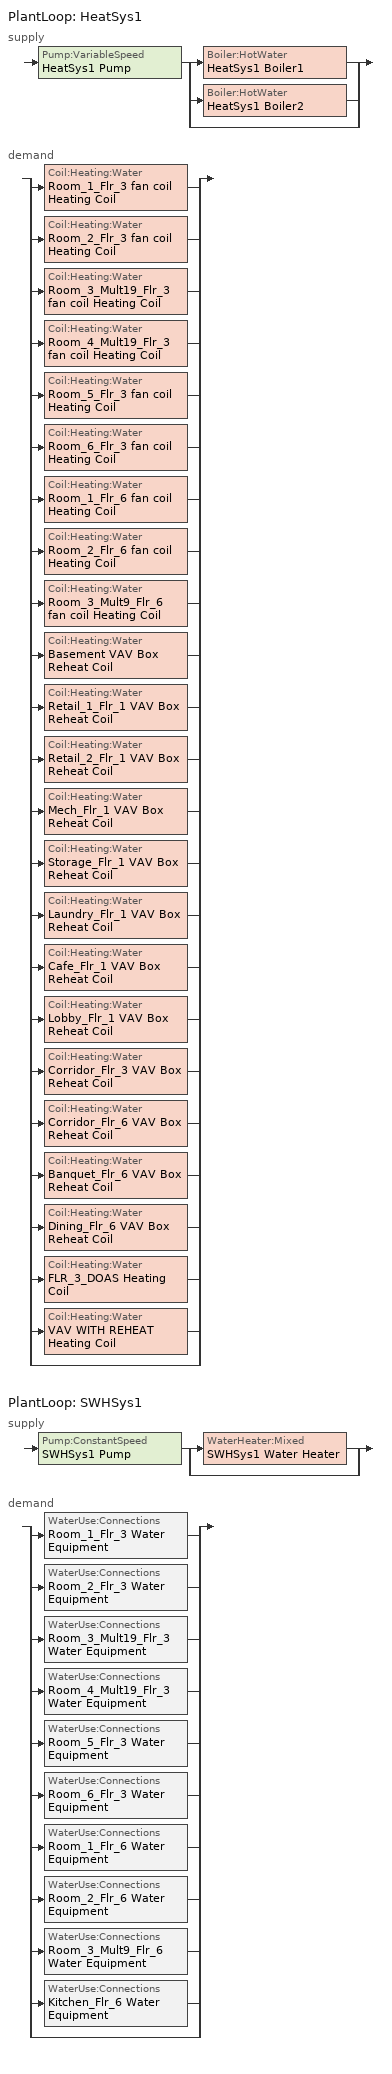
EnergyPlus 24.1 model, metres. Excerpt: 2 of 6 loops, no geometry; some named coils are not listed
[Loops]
PlantLoop 'HeatSys1'
 supply: Pump:VariableSpeed 'HeatSys1 Pump' > split
  | Boiler:HotWater 'HeatSys1 Boiler1'
  | Boiler:HotWater 'HeatSys1 Boiler2'
  | bypass
 demand: split
  | Coil:Heating:Water 'Room_1_Flr_3 fan coil Heating Coil'
  | Coil:Heating:Water 'Room_2_Flr_3 fan coil Heating Coil'
  | Coil:Heating:Water 'Room_3_Mult19_Flr_3 fan coil Heating Coil'
  | Coil:Heating:Water 'Room_4_Mult19_Flr_3 fan coil Heating Coil'
  | Coil:Heating:Water 'Room_5_Flr_3 fan coil Heating Coil'
  | Coil:Heating:Water 'Room_6_Flr_3 fan coil Heating Coil'
  | Coil:Heating:Water 'Room_1_Flr_6 fan coil Heating Coil'
  | Coil:Heating:Water 'Room_2_Flr_6 fan coil Heating Coil'
  | Coil:Heating:Water 'Room_3_Mult9_Flr_6 fan coil Heating Coil'
  | Coil:Heating:Water 'Basement VAV Box Reheat Coil'
  | Coil:Heating:Water 'Retail_1_Flr_1 VAV Box Reheat Coil'
  | Coil:Heating:Water 'Retail_2_Flr_1 VAV Box Reheat Coil'
  | Coil:Heating:Water 'Mech_Flr_1 VAV Box Reheat Coil'
  | Coil:Heating:Water 'Storage_Flr_1 VAV Box Reheat Coil'
  | Coil:Heating:Water 'Laundry_Flr_1 VAV Box Reheat Coil'
  | Coil:Heating:Water 'Cafe_Flr_1 VAV Box Reheat Coil'
  | Coil:Heating:Water 'Lobby_Flr_1 VAV Box Reheat Coil'
  | Coil:Heating:Water 'Corridor_Flr_3 VAV Box Reheat Coil'
  | Coil:Heating:Water 'Corridor_Flr_6 VAV Box Reheat Coil'
  | Coil:Heating:Water 'Banquet_Flr_6 VAV Box Reheat Coil'
  | Coil:Heating:Water 'Dining_Flr_6 VAV Box Reheat Coil'
  | Coil:Heating:Water 'FLR_3_DOAS Heating Coil'
  | Coil:Heating:Water 'VAV WITH REHEAT Heating Coil'
  | bypass
PlantLoop 'SWHSys1'
 supply: Pump:ConstantSpeed 'SWHSys1 Pump' > split
  | WaterHeater:Mixed 'SWHSys1 Water Heater'
  | bypass
 demand: split
  | WaterUse:Connections 'Room_1_Flr_3 Water Equipment'
  | WaterUse:Connections 'Room_2_Flr_3 Water Equipment'
  | WaterUse:Connections 'Room_3_Mult19_Flr_3 Water Equipment'
  | WaterUse:Connections 'Room_4_Mult19_Flr_3 Water Equipment'
  | WaterUse:Connections 'Room_5_Flr_3 Water Equipment'
  | WaterUse:Connections 'Room_6_Flr_3 Water Equipment'
  | WaterUse:Connections 'Room_1_Flr_6 Water Equipment'
  | WaterUse:Connections 'Room_2_Flr_6 Water Equipment'
  | WaterUse:Connections 'Room_3_Mult9_Flr_6 Water Equipment'
  | WaterUse:Connections 'Kitchen_Flr_6 Water Equipment'
  | bypass
[Boiler:HotWater] Boiler flow mode=LeavingSetpointModulated; Design water flow rate=Autosize; Efficiency curve temperature evaluation variable=LeavingBoiler; Fuel type=NaturalGas; Maximum part load ratio=1.2; Minimum part load ratio=0; Nominal capacity=252678; Nominal thermal efficiency=0.8; On cycle parasitic electric load=0; Optimum part load ratio=1; Sizing factor=1; Water outlet upper temperature limit=95
Name | Normalized boiler efficiency curve
HeatSys1 Boiler1 | HeatSys1 Boiler1 Efficiency Curve
HeatSys1 Boiler2 | HeatSys1 Boiler2 Efficiency Curve
[Coil:Heating:Water] Availability schedule=Always_On; Maximum water flow rate=Autosize; Performance input method=UFactorTimesAreaAndDesignWaterFlowRate; Rated capacity=Autosize; Rated inlet air temperature=16.6; Rated inlet water temperature=82.22; Rated outlet air temperature=32.2; Rated outlet water temperature=54.44; U factor times area value=Autosize
Banquet_Flr_6 VAV Box Reheat Coil; Basement VAV Box Reheat Coil; Cafe_Flr_1 VAV Box Reheat Coil; Corridor_Flr_3 VAV Box Reheat Coil; Corridor_Flr_6 VAV Box Reheat Coil; Dining_Flr_6 VAV Box Reheat Coil; Laundry_Flr_1 VAV Box Reheat Coil; Lobby_Flr_1 VAV Box Reheat Coil; Mech_Flr_1 VAV Box Reheat Coil; Retail_1_Flr_1 VAV Box Reheat Coil; Retail_2_Flr_1 VAV Box Reheat Coil; Room_1_Flr_3 fan coil Heating Coil; Room_1_Flr_6 fan coil Heating Coil; Room_2_Flr_3 fan coil Heating Coil; Room_2_Flr_6 fan coil Heating Coil; Room_3_Mult9_Flr_6 fan coil Heating Coil; Room_3_Mult19_Flr_3 fan coil Heating Coil; Room_4_Mult19_Flr_3 fan coil Heating Coil; Room_5_Flr_3 fan coil Heating Coil; Room_6_Flr_3 fan coil Heating Coil; Storage_Flr_1 VAV Box Reheat Coil
[EnergyManagementSystem:Program]
SetBoilerPar: SET CapRated = 252678.264599977; SET EtRated =  0.8; SET CapRated = (CapRated *3.412)/1000; SET SkinLossRate = 0.02; SET BoilerType = 1; IF BoilerType  == 1; IF CapRated >10000; SET PLRx = 0.2; ELSEIF CapRated >5000; SET PLRx = 0.25; ELSEIF CapRated >1000; SET PLRx = 0.33; ELSE; SET BoilerType = 2; SET PLRx = 0.2; ENDIF; ELSE; SET PLRx = 0.2; ENDIF; IF BoilerType == 1; SET CurveX = 0.975 + 0.305 * PLRx - 0.527 * (PLRx^2) + 0.249 * (PLRx^3); ELSEIF BoilerType == 2; SET CurveX = 0.907 + 0.320 * PLRx - 0.420 * (PLRx^2) + 0.193 * (PLRx^3); ELSE; SET CurveX = 0.492 + 1.41 * PLRx - 1.529 * (PLRx^2) + 0.628 * (PLRx^3); ENDIF; SET LoadX = CapRated * PLRx; SET Etx = CurveX * EtRated; SET InputEx = LoadX/Etx; SET SkinEx = CapRated * SkinLossRate; SET Ecx = (LoadX + SkinEx)/InputEx
Transformer_Load_Prog: SET Wired_LTG = Facility_Int_LTG*0.0352
init_timesteps_after_doorshut: SET timesteps_after_doorshut_south = 0; SET timesteps_after_doorshut_north = 0
[EnergyManagementSystem:ProgramCallingManager]
BoilerCurveManager: InsideHVACSystemIterationLoop; SetBoilerCurve
BoilerParManager: BeginNewEnvironment; SetBoilerPar
Door_Switch_Enabled_Thermostat_Reset: BeginTimestepBeforePredictor; Door_Switch_Enabled_Thermostat_Reset_Program_N_LivingUnit; Door_Switch_Enabled_Thermostat_Reset_Program_S_LivingUnit
Transformer_Load_Prog_Manager: AfterPredictorAfterHVACManagers; Transformer_Load_Prog
init_timesteps_after_doorshut_south_Program Manager: BeginNewEnvironment; init_timesteps_after_doorshut
[EnergyManagementSystem:Sensor]
Name | Output variable or output meter index key | Output variable or output meter
BoilerPLR1 | HeatSys1 Boiler1 | Boiler Part Load Ratio
BoilerPLR2 | HeatSys1 Boiler2 | Boiler Part Load Ratio
Facility_Int_LTG |  | InteriorLights:Electricity
[PlantEquipmentList]
HeatSys1 Equipment List: HeatSys1 Boiler1, Boiler:HotWater, HeatSys1 Boiler2, Boiler:HotWater
SWHSys1 Equipment List: SWHSys1 Water Heater, WaterHeater:Mixed
[PlantEquipmentOperation:HeatingLoad] Load range 1 lower limit=0; Load range 1 upper limit=1e+15
Name | Range 1 equipment list
HeatSys1 Operation Scheme | HeatSys1 Equipment List
SWHSys1 Operation Scheme | SWHSys1 Equipment List
[PlantEquipmentOperationSchemes] Control scheme 1 schedule=PlantOnSched
Name | Control scheme 1
HeatSys1 Loop Operation Scheme List | HeatSys1 Operation Scheme
SWHSys1 Loop Operation Scheme List | SWHSys1 Operation Scheme
[PlantLoop] Fluid type=Water; Load distribution scheme=Optimal; Maximum loop flow rate=Autosize; Minimum loop flow rate=0; Minimum loop temperature=10; Plant loop volume=Autocalculate
Name | Maximum loop temperature | Plant equipment operation scheme
HeatSys1 | 100 | HeatSys1 Loop Operation Scheme List
SWHSys1 | 60 | SWHSys1 Loop Operation Scheme List
[Pump:ConstantSpeed]
SWHSys1 Pump: Design flow rate=Autosize; Design power consumption=Autosize; Design pump head=29891; Fraction of motor inefficiencies to fluid stream=0; Motor efficiency=0.3; Pump control type=Intermittent
[Pump:VariableSpeed]
HeatSys1 Pump: Design maximum flow rate=Autosize; Design power consumption=Autosize; Design pump head=180705.7; Design shaft power per unit flow rate per unit head=1.4999; Fraction of motor inefficiencies to fluid stream=0; Motor efficiency=0.9; Pump control type=Intermittent; Coefficient 1 of the part load performance curve=0; Coefficient 2 of the part load performance curve=3.2485; Coefficient 3 of the part load performance curve=-4.7443; Coefficient 4 of the part load performance curve=2.5295
[SetpointManager:Scheduled] Control variable=Temperature
Name | Schedule | Setpoint node or nodelist
HeatSys1 Boiler1 Setpoint Manager | HW-Loop-Temp-Schedule | Boiler1 Outlet Node
HeatSys1 Boiler2 Setpoint Manager | HW-Loop-Temp-Schedule | Boiler2 Outlet Node
HeatSys1 Loop Setpoint Manager | HW-Loop-Temp-Schedule | HeatSys1 Supply Outlet Node
SWHSys1 Loop Setpoint Manager | SWHSys1-Loop-Temp-Schedule | SWHSys1 Supply Outlet Node
[Sizing:Plant] Loop type=Heating
Name | Design loop exit temperature | Loop design temperature difference
HeatSys1 | 82.22 | 27.78
SWHSys1 | 60 | 5
[WaterHeater:Mixed]
SWHSys1 Water Heater: Ambient temperature indicator=Zone; Ambient temperature zone=BASEMENT; Deadband temperature difference=0.1; Heater control type=Cycle; Heater fuel type=NaturalGas; Heater maximum capacity=175842.6; Heater minimum capacity=0; Heater thermal efficiency=0.802765; Indirect water heating recovery time=1.5; Maximum temperature limit=85; Off cycle loss coefficient to ambient temperature=15.601; Off cycle parasitic fuel consumption rate=18467.44; Off cycle parasitic fuel type=NaturalGas; Off cycle parasitic heat fraction to tank=0; On cycle loss coefficient to ambient temperature=15.601; On cycle parasitic fuel consumption rate=18467.44; On cycle parasitic fuel type=NaturalGas; Setpoint temperature schedule=SWHSys1 Water Heater Setpoint Temperature Schedule Name; Source side design flow rate=Autosize; Source side effectiveness=1; Tank volume=2.27125; Use side design flow rate=Autosize; Use side effectiveness=1
[WaterUse:Connections]
Name | Water use equipment name 1
Kitchen_Flr_6 Water Equipment | Kitchen_Flr_6 Water Equipment
Room_1_Flr_3 Water Equipment | Room_1_Flr_3 Water Equipment
Room_1_Flr_6 Water Equipment | Room_1_Flr_6 Water Equipment
Room_2_Flr_3 Water Equipment | Room_2_Flr_3 Water Equipment
Room_2_Flr_6 Water Equipment | Room_2_Flr_6 Water Equipment
Room_3_Mult9_Flr_6 Water Equipment | Room_3_Mult9_Flr_6 Water Equipment
Room_3_Mult19_Flr_3 Water Equipment | Room_3_Mult19_Flr_3 Water Equipment
Room_4_Mult19_Flr_3 Water Equipment | Room_4_Mult19_Flr_3 Water Equipment
Room_5_Flr_3 Water Equipment | Room_5_Flr_3 Water Equipment
Room_6_Flr_3 Water Equipment | Room_6_Flr_3 Water Equipment
[WaterUse:Equipment] End use subcategory=WaterUse
Name | Zone | Flow rate fraction schedule | Hot water supply temperature schedule | Latent fraction schedule | Peak flow rate | Sensible fraction schedule | Target temperature schedule
Kitchen_Flr_6 Water Equipment | Kitchen_Flr_6 | BLDG_SWH_SCH | Kitchen_Flr_6 Water Equipment Hot Supply Temp Sched | Kitchen_Flr_6 Water Equipment Latent fract sched | 0.00013985 | Kitchen_Flr_6 Water Equipment Sensible fract sched | Kitchen_Flr_6 Water Equipment Temp Sched
Room_1_Flr_3 Water Equipment | Room_1_Flr_3 | GuestRoom_SWH_Sch | Room_1_Flr_3 Water Equipment Hot Supply Temp Sched | Room_1_Flr_3 Water Equipment Latent fract sched | 1.31389e-06 | Room_1_Flr_3 Water Equipment Sensible fract sched | Room_1_Flr_3 Water Equipment Temp Sched
Room_1_Flr_6 Water Equipment | Room_1_Flr_6 | GuestRoom_SWH_Sch | Room_1_Flr_6 Water Equipment Hot Supply Temp Sched | Room_1_Flr_6 Water Equipment Latent fract sched | 1.31389e-06 | Room_1_Flr_6 Water Equipment Sensible fract sched | Room_1_Flr_6 Water Equipment Temp Sched
Room_2_Flr_3 Water Equipment | Room_2_Flr_3 | GuestRoom_SWH_Sch | Room_2_Flr_3 Water Equipment Hot Supply Temp Sched | Room_2_Flr_3 Water Equipment Latent fract sched | 1.31389e-06 | Room_2_Flr_3 Water Equipment Sensible fract sched | Room_2_Flr_3 Water Equipment Temp Sched
Room_2_Flr_6 Water Equipment | Room_2_Flr_6 | GuestRoom_SWH_Sch | Room_2_Flr_6 Water Equipment Hot Supply Temp Sched | Room_2_Flr_6 Water Equipment Latent fract sched | 1.31389e-06 | Room_2_Flr_6 Water Equipment Sensible fract sched | Room_2_Flr_6 Water Equipment Temp Sched
Room_3_Mult9_Flr_6 Water Equipment | Room_3_Mult9_Flr_6 | GuestRoom_SWH_Sch | Room_3_Mult9_Flr_6 Water Equipment Hot Supply Temp Sched | Room_3_Mult9_Flr_6 Water Equipment Latent fract sched | 1.31389e-06 | Room_3_Mult9_Flr_6 Water Equipment Sensible fract sched | Room_3_Mult9_Flr_6 Water Equipment Temp Sched
Room_3_Mult19_Flr_3 Water Equipment | Room_3_Mult19_Flr_3 | GuestRoom_SWH_Sch | Room_3_Mult19_Flr_3 Water Equipment Hot Supply Temp Sched | Room_3_Mult19_Flr_3 Water Equipment Latent fract sched | 1.31389e-06 | Room_3_Mult19_Flr_3 Water Equipment Sensible fract sched | Room_3_Mult19_Flr_3 Water Equipment Temp Sched
Room_4_Mult19_Flr_3 Water Equipment | Room_4_Mult19_Flr_3 | GuestRoom_SWH_Sch | Room_4_Mult19_Flr_3 Water Equipment Hot Supply Temp Sched | Room_4_Mult19_Flr_3 Water Equipment Latent fract sched | 1.31389e-06 | Room_4_Mult19_Flr_3 Water Equipment Sensible fract sched | Room_4_Mult19_Flr_3 Water Equipment Temp Sched
Room_5_Flr_3 Water Equipment | Room_5_Flr_3 | GuestRoom_SWH_Sch | Room_5_Flr_3 Water Equipment Hot Supply Temp Sched | Room_5_Flr_3 Water Equipment Latent fract sched | 1.31389e-06 | Room_5_Flr_3 Water Equipment Sensible fract sched | Room_5_Flr_3 Water Equipment Temp Sched
Room_6_Flr_3 Water Equipment | Room_6_Flr_3 | GuestRoom_SWH_Sch | Room_6_Flr_3 Water Equipment Hot Supply Temp Sched | Room_6_Flr_3 Water Equipment Latent fract sched | 1.31389e-06 | Room_6_Flr_3 Water Equipment Sensible fract sched | Room_6_Flr_3 Water Equipment Temp Sched
[Curve:Quadratic] Maximum value of x=1; Minimum value of x=0; Coefficient1 constant=1; Coefficient2 x=0; Coefficient3 x 2=0
HeatSys1 Boiler1 Efficiency Curve; HeatSys1 Boiler2 Efficiency Curve
[Schedule:Compact]
ALWAYS_ON; PlantOnSched: Through: 12/31, For: AllDays, Until: 24:00, 1
BLDG_SWH_SCH: Through: 12/31, For: Weekdays SummerDesignDay, Until: 01:00, 0.2, Until: 04:00, 0.15, Until: 05:00, 0.2, Until: 06:00, 0.25, Until: 07:00, 0.5, Until: 08:00, 0.6, Until: 09:00, 0.55, Until: 10:00, 0.45, Until: 11:00, 0.4, Until: 12:00, 0.45, Until: 13:00, 0.4, Until: 14:00, 0.35, Until: 17:00, 0.3, Until: 18:00, 0.4, Until: 19:00, 0.55, Until: 20:00, 0.6, Until: 21:00, 0.5, Until: 22:00, 0.55, Until: 23:00, 0.45, Until: 24:00, 0.25, For: Saturday WinterDesignDay, Until: 01:00, 0.2, Until: 04:00, 0.15, Until: 05:00, 0.2, Until: 06:00, 0.25, Until: 07:00, 0.4, Until: 10:00, 0.5, Until: 11:00, 0.45, Until: 13:00, 0.5, Until: 14:00, 0.45, Until: 16:00, 0.4, Until: 17:00, 0.35, Until: 18:00, 0.4, Until: 20:00, 0.55, Until: 21:00, 0.5, Until: 22:00, 0.55, Until: 23:00, 0.4, Until: 24:00, 0.3, For: Sunday Holidays AllOtherDays, Until: 01:00, 0.25, Until: 05:00, 0.2, Until: 06:00, 0.3, Until: 09:00, 0.5, Until: 10:00, 0.55, Until: 12:00, 0.5, Until: 14:00, 0.4, Until: 17:00, 0.3, Until: 18:00, 0.4, Until: 20:00, 0.5, Until: 21:00, 0.4, Until: 22:00, 0.5, Until: 23:00, 0.4, Until: 24:00, 0.2
GuestRoom_SWH_Sch: Through: 12/31, For: Weekdays, Until: 01:00, 0.2, Until: 04:00, 0.15, Until: 05:00, 0.2, Until: 06:00, 0.35, Until: 07:00, 0.6, Until: 08:00, 0.8, Until: 09:00, 0.55, Until: 10:00, 0.4, Until: 11:00, 0.3, Until: 17:00, 0.2, Until: 18:00, 0.3, Until: 19:00, 0.55, Until: 21:00, 0.4, Until: 22:00, 0.6, Until: 23:00, 0.45, Until: 24:00, 0.25, For: AllOtherDays, Until: 01:00, 0.2, Until: 04:00, 0.15, Until: 05:00, 0.2, Until: 06:00, 0.25, Until: 07:00, 0.35, Until: 08:00, 0.6, Until: 09:00, 0.8, Until: 10:00, 0.55, Until: 11:00, 0.4, Until: 12:00, 0.3, Until: 17:00, 0.2, Until: 18:00, 0.25, Until: 19:00, 0.3, Until: 22:00, 0.4, Until: 23:00, 0.6, Until: 24:00, 0.35
HW-Loop-Temp-Schedule; Kitchen_Flr_6 Water Equipment Temp Sched; Room_1_Flr_3 Water Equipment Temp Sched; Room_1_Flr_6 Water Equipment Temp Sched; Room_2_Flr_3 Water Equipment Temp Sched; Room_2_Flr_6 Water Equipment Temp Sched; Room_3_Mult9_Flr_6 Water Equipment Temp Sched; Room_3_Mult19_Flr_3 Water Equipment Temp Sched; Room_4_Mult19_Flr_3 Water Equipment Temp Sched; Room_5_Flr_3 Water Equipment Temp Sched; Room_6_Flr_3 Water Equipment Temp Sched; SWHSys1-Loop-Temp-Schedule: Through: 12/31, For: AllDays, Until: 24:00, 60
Kitchen_Flr_6 Water Equipment Hot Supply Temp Sched; Room_1_Flr_3 Water Equipment Hot Supply Temp Sched; Room_1_Flr_6 Water Equipment Hot Supply Temp Sched; Room_2_Flr_3 Water Equipment Hot Supply Temp Sched; Room_2_Flr_6 Water Equipment Hot Supply Temp Sched; Room_3_Mult9_Flr_6 Water Equipment Hot Supply Temp Sched; Room_3_Mult19_Flr_3 Water Equipment Hot Supply Temp Sched; Room_4_Mult19_Flr_3 Water Equipment Hot Supply Temp Sched; Room_5_Flr_3 Water Equipment Hot Supply Temp Sched; Room_6_Flr_3 Water Equipment Hot Supply Temp Sched: Through: 12/31, For: AllDays, Until: 24:00, 55
Kitchen_Flr_6 Water Equipment Latent fract sched; Room_1_Flr_3 Water Equipment Latent fract sched; Room_1_Flr_6 Water Equipment Latent fract sched; Room_2_Flr_3 Water Equipment Latent fract sched; Room_2_Flr_6 Water Equipment Latent fract sched; Room_3_Mult9_Flr_6 Water Equipment Latent fract sched; Room_3_Mult19_Flr_3 Water Equipment Latent fract sched; Room_4_Mult19_Flr_3 Water Equipment Latent fract sched; Room_5_Flr_3 Water Equipment Latent fract sched; Room_6_Flr_3 Water Equipment Latent fract sched: Through: 12/31, For: AllDays, Until: 24:00, 0.05
Kitchen_Flr_6 Water Equipment Sensible fract sched; Room_1_Flr_3 Water Equipment Sensible fract sched; Room_1_Flr_6 Water Equipment Sensible fract sched; Room_2_Flr_3 Water Equipment Sensible fract sched; Room_2_Flr_6 Water Equipment Sensible fract sched; Room_3_Mult9_Flr_6 Water Equipment Sensible fract sched; Room_3_Mult19_Flr_3 Water Equipment Sensible fract sched; Room_4_Mult19_Flr_3 Water Equipment Sensible fract sched; Room_5_Flr_3 Water Equipment Sensible fract sched; Room_6_Flr_3 Water Equipment Sensible fract sched: Through: 12/31, For: AllDays, Until: 24:00, 0.2
SWHSys1 Water Heater Setpoint Temperature Schedule Name: Through: 12/31, For: AllDays, Until: 24:00, 60.1
